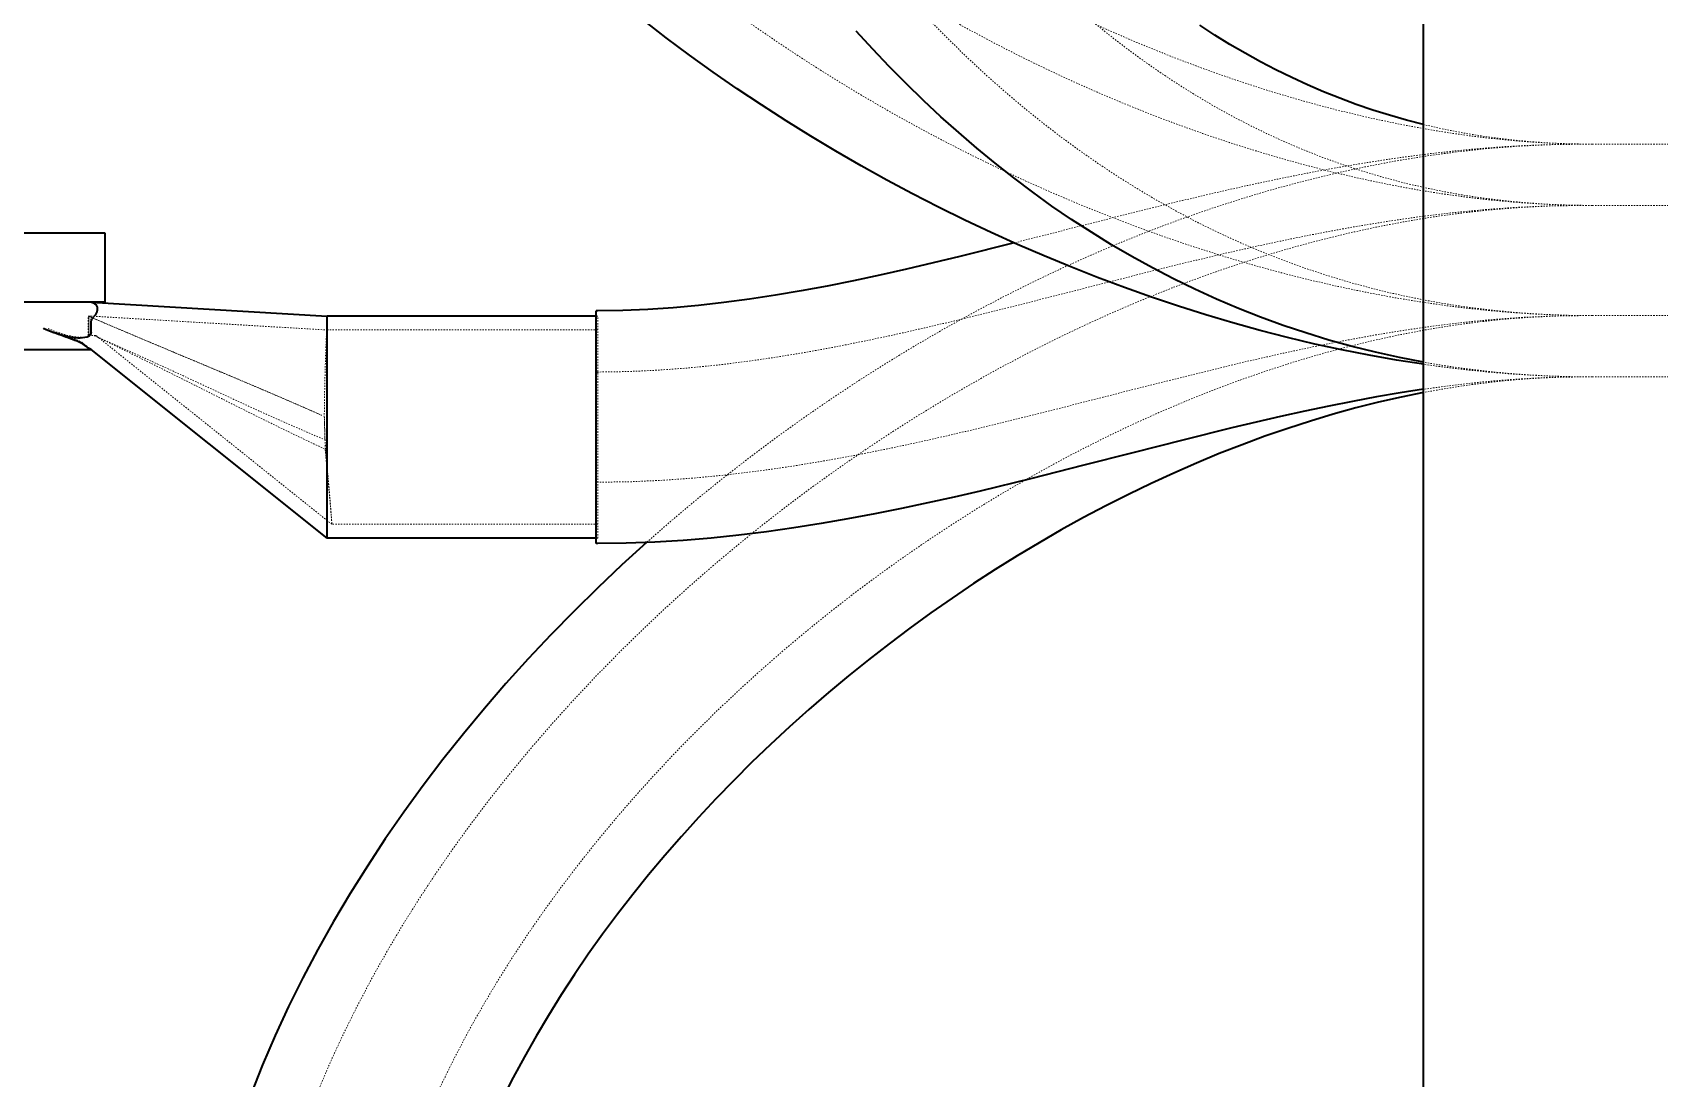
# Model space of a CAD drawing. Header units: millimetres. Extents: x -116965 to 323937, y 291661 to 566926.
# Drawn here: x -19679.5 to -19562.3, y 302549.9 to 302625.2 of the extents above; entities that cross this region are included whole.
import ezdxf

# ---------------------------------------------------------------- set-up
doc = ezdxf.new("R2010")
doc.units = ezdxf.units.MM
doc.linetypes.add('DASHED', pattern=[0.75, 0.5, -0.25])
doc.layers.add('Hidden Edges(Schneider)', color=7, linetype='DASHED', lineweight=18)
doc.layers.add('Visible Edges(Schneider)', color=7, linetype='Continuous', lineweight=35)

msp = doc.modelspace()

# ---------------------------------------------------------------- linework, layer by layer
at = {"layer": 'Hidden Edges(Schneider)', "ltscale": 0.00326}
for p, q in [((-19567.142362, 302617.197878), (-19567.955288, 302617.197878)), ((-19567.142362, 302612.784628), (-19567.955288, 302612.784628)), ((-19567.142362, 302604.847128), (-19567.955288, 302604.847128)), ((-19567.142362, 302600.433878), (-19567.955288, 302600.433878))]:
    msp.add_line(p, q, dxfattribs=at)
at = {"layer": 'Hidden Edges(Schneider)', "ltscale": 0.051567}
for p, q in [((-19554.642362, 302617.197878), (-19567.142362, 302617.197878)), ((-19554.642362, 302612.784628), (-19567.142362, 302612.784628)), ((-19554.642362, 302604.847128), (-19567.142362, 302604.847128)), ((-19554.642362, 302600.433878), (-19567.142362, 302600.433878))]:
    msp.add_line(p, q, dxfattribs=at)
at = {"layer": 'Hidden Edges(Schneider)', "ltscale": 0.05364}
msp.add_line((-19675.328147, 302604.815878), (-19675.50369, 302604.815878), dxfattribs=at)
at = {"layer": 'Hidden Edges(Schneider)', "ltscale": 4.97122e-05}
msp.add_line((-19675.47043, 302604.801534), (-19675.50369, 302604.815878), dxfattribs=at)
at = {"layer": 'Hidden Edges(Schneider)', "ltscale": 0.005687}
for p, q in [((-19675.503689, 302603.415878), (-19675.503689, 302604.815878)), ((-19675.328211, 302604.815878), (-19675.328211, 302603.415878))]:
    msp.add_line(p, q, dxfattribs=at)
at = {"layer": 'Hidden Edges(Schneider)'}
for p, q in [((-19675.470194, 302604.801433), (-19675.47043, 302604.801534)), ((-19678.698115, 302603.900227), (-19678.698344, 302603.900327))]:
    msp.add_line(p, q, dxfattribs=at)
at = {"layer": 'Hidden Edges(Schneider)', "ltscale": 0.070288}
msp.add_line((-19675.328211, 302604.815878), (-19658.328211, 302603.815878), dxfattribs=at)
at = {"layer": 'Hidden Edges(Schneider)', "ltscale": 0.000313334}
for p, q in [((-19638.798825, 302604.815878), (-19638.898825, 302604.815878)), ((-19638.798825, 302600.784628), (-19638.898825, 302600.784628)), ((-19638.798825, 302592.847128), (-19638.898825, 302592.847128)), ((-19638.798825, 302588.815878), (-19638.898825, 302588.815878))]:
    msp.add_line(p, q, dxfattribs=at)
at = {"layer": 'Hidden Edges(Schneider)', "ltscale": 0.13193}
msp.add_line((-19638.798825, 302588.815878), (-19638.798825, 302604.815878), dxfattribs=at)
at = {"layer": 'Hidden Edges(Schneider)', "ltscale": 3.78582e-05}
msp.add_line((-19675.470336, 302603.415878), (-19675.503689, 302603.415878), dxfattribs=at)
at = {"layer": 'Hidden Edges(Schneider)', "ltscale": 0.001576}
msp.add_line((-19675.470335, 302603.415878), (-19675.087885, 302603.415878), dxfattribs=at)
at = {"layer": 'Hidden Edges(Schneider)', "ltscale": 0.055147}
msp.add_line((-19674.947881, 302603.415878), (-19675.087885, 302603.415878), dxfattribs=at)
at = {"layer": 'Hidden Edges(Schneider)', "ltscale": 0.001349}
msp.add_line((-19674.948044, 302603.415878), (-19674.674352, 302603.196924), dxfattribs=at)
at = {"layer": 'Hidden Edges(Schneider)', "ltscale": 0.080622}
msp.add_line((-19638.798825, 302603.815878), (-19658.328211, 302603.815878), dxfattribs=at)
at = {"layer": 'Hidden Edges(Schneider)', "ltscale": 0.00021395}
msp.add_line((-19675.298825, 302602.415878), (-19675.363873, 302602.447539), dxfattribs=at)
at = {"layer": 'Hidden Edges(Schneider)', "ltscale": 0.11247}
msp.add_line((-19657.94805, 302589.815882), (-19674.674352, 302603.196924), dxfattribs=at)
at = {"layer": 'Hidden Edges(Schneider)', "ltscale": 0.07905}
msp.add_line((-19638.798825, 302589.815878), (-19657.948039, 302589.815878), dxfattribs=at)
at = {"layer": 'Hidden Edges(Schneider)', "ltscale": 0.144389, "flags": 128}
msp.add_lwpolyline([(-19567.142365, 302604.847135), (-19568.968098, 302604.871626), (-19570.775025, 302604.944792), (-19572.563012, 302605.066194), (-19574.331906, 302605.235338), (-19576.081612, 302605.451803), (-19577.81194, 302605.715094), (-19579.522775, 302606.024733), (-19581.213925, 302606.380148), (-19582.885239, 302606.780786), (-19584.536584, 302607.226019), (-19586.167825, 302607.715311), (-19587.778771, 302608.248053), (-19589.369328, 302608.823595), (-19590.9394, 302609.44129), (-19592.488911, 302610.10045), (-19594.017785, 302610.80039), (-19595.525964, 302611.540461), (-19597.01339, 302612.319956), (-19598.480046, 302613.138189), (-19599.925969, 302613.994436), (-19601.351235, 302614.888029), (-19602.755864, 302615.818262), (-19604.139893, 302616.784429), (-19605.5034, 302617.785864), (-19606.846478, 302618.82184), (-19608.169282, 302619.891729), (-19609.471944, 302620.994883), (-19610.754617, 302622.130651), (-19612.017415, 302623.298368), (-19613.260491, 302624.497404), (-19614.484017, 302625.72711), (-19615.688165, 302626.986875), (-19616.873124, 302628.27611), (-19618.039048, 302629.594259), (-19619.186166, 302630.940733), (-19620.314629, 302632.314958), (-19621.42463, 302633.716326), (-19622.516358, 302635.144281), (-19623.589995, 302636.598253), (-19624.645732, 302638.077726), (-19625.683739, 302639.582148), (-19626.7042, 302641.111021), (-19627.707293, 302642.663813), (-19628.693192, 302644.239988), (-19629.662068, 302645.839014), (-19630.614102, 302647.460413), (-19631.549466, 302649.103613), (-19632.468341, 302650.768099), (-19633.370879, 302652.453394), (-19634.257243, 302654.159002), (-19635.127585, 302655.884409), (-19635.982068, 302657.629118), (-19636.820834, 302659.392614), (-19637.644046, 302661.174421), (-19638.451855, 302662.974005), (-19639.244397, 302664.790907), (-19640.021832, 302666.624632), (-19640.784276, 302668.474646), (-19641.53189, 302670.34049), (-19642.264798, 302672.221651), (-19642.983163, 302674.117632), (-19643.687108, 302676.027956), (-19645.052245, 302679.889631), (-19646.36122, 302683.80269), (-19647.615035, 302687.763204), (-19648.814681, 302691.767187), (-19649.961179, 302695.810709), (-19651.055501, 302699.889784), (-19652.098582, 302704.000444), (-19653.091319, 302708.138723), (-19654.034627, 302712.300634), (-19654.929402, 302716.482153), (-19655.776551, 302720.67935), (-19656.57697, 302724.88822), (-19657.331555, 302729.104757), (-19658.041156, 302733.324957), (-19658.70662, 302737.544813), (-19659.328807, 302741.760359), (-19659.908583, 302745.967512), (-19660.446799, 302750.162268), (-19660.944302, 302754.340696), (-19661.401933, 302758.498716), (-19661.820529, 302762.632284), (-19662.200902, 302766.737432), (-19662.5439, 302770.810156), (-19662.850344, 302774.846411), (-19663.121074, 302778.842153), (-19663.356917, 302782.793379), (-19663.558677, 302786.696081), (-19663.727172, 302790.546293), (-19663.863213, 302794.339971), (-19663.967612, 302798.073149), (-19664.041179, 302801.741857), (-19664.066661, 302803.550749), (-19664.084723, 302805.342054), (-19664.09549, 302807.11524), (-19664.099057, 302808.869772)], dxfattribs=at)
at = {"layer": 'Hidden Edges(Schneider)', "ltscale": 0.145204, "flags": 128}
msp.add_lwpolyline([(-19567.142365, 302612.784624), (-19568.754533, 302612.806215), (-19570.345757, 302612.870588), (-19571.916383, 302612.97719), (-19573.466733, 302613.125467), (-19574.997151, 302613.314829), (-19576.508, 302613.544741), (-19577.999604, 302613.814669), (-19579.472363, 302614.124136), (-19580.926602, 302614.472723), (-19582.362702, 302614.859953), (-19583.780988, 302615.285425), (-19585.181802, 302615.748682), (-19586.565507, 302616.249342), (-19587.93237, 302616.787062), (-19589.282677, 302617.361479), (-19590.616677, 302617.972269), (-19591.934674, 302618.619051), (-19593.236897, 302619.3015), (-19594.523595, 302620.019312), (-19595.7949, 302620.772142), (-19597.050965, 302621.559668), (-19598.291962, 302622.381582), (-19599.518044, 302623.237524), (-19600.729344, 302624.127169), (-19601.925977, 302625.050211), (-19603.107999, 302626.00625), (-19604.275449, 302626.994924), (-19605.428422, 302628.015852), (-19606.566956, 302629.06867), (-19607.691109, 302630.153017), (-19608.800958, 302631.268492), (-19609.896481, 302632.414675), (-19610.977719, 302633.591127), (-19612.04469, 302634.797411), (-19613.097413, 302636.033087), (-19614.135907, 302637.297697), (-19615.160172, 302638.590822), (-19616.170266, 302639.911985), (-19617.166169, 302641.260767), (-19618.1479, 302642.636633), (-19619.115498, 302644.039125), (-19620.068982, 302645.467691), (-19621.00837, 302646.921892), (-19621.933701, 302648.401194), (-19622.844994, 302649.9051), (-19623.742268, 302651.433134), (-19624.625562, 302652.984781), (-19625.494893, 302654.559526), (-19626.35031, 302656.156855), (-19627.191851, 302657.776251), (-19628.019584, 302659.417181), (-19628.833525, 302661.07913), (-19629.633744, 302662.761564), (-19630.420277, 302664.463968), (-19631.193183, 302666.185827), (-19631.952508, 302667.926607), (-19632.698329, 302669.685774), (-19633.430693, 302671.462793), (-19634.149678, 302673.25717), (-19634.85533, 302675.068331), (-19635.547707, 302676.89578), (-19636.226876, 302678.738985), (-19637.545922, 302682.470541), (-19638.813079, 302686.258745), (-19640.028956, 302690.099382), (-19641.194175, 302693.988218), (-19642.309344, 302697.921038), (-19643.375085, 302701.893606), (-19644.392102, 302705.901728), (-19645.361102, 302709.941187), (-19646.2828, 302714.007788), (-19647.15791, 302718.097296), (-19647.98714, 302722.205572), (-19648.771212, 302726.328382), (-19649.510854, 302730.461531), (-19650.206826, 302734.60082), (-19650.859902, 302738.742132), (-19651.470826, 302742.881269), (-19652.04037, 302747.014036), (-19652.569287, 302751.136274), (-19653.058341, 302755.243788), (-19653.508332, 302759.332457), (-19653.920024, 302763.398046), (-19654.294217, 302767.436476), (-19654.631694, 302771.443472), (-19654.933226, 302775.414953), (-19655.199626, 302779.346723), (-19655.431664, 302783.234625), (-19655.630143, 302787.074461), (-19655.795882, 302790.862074), (-19655.929673, 302794.593267), (-19656.032336, 302798.263807), (-19656.104663, 302801.869535), (-19656.129706, 302803.646803), (-19656.147473, 302805.406256), (-19656.158059, 302807.147436), (-19656.161559, 302808.869772)], dxfattribs=at)
at = {"layer": 'Hidden Edges(Schneider)', "ltscale": 0.143134, "flags": 128}
msp.add_lwpolyline([(-19567.142365, 302604.847135), (-19569.128812, 302604.874201), (-19571.129525, 302604.954805), (-19573.143113, 302605.088034), (-19575.16824, 302605.272932), (-19577.203534, 302605.508604), (-19579.247659, 302605.794134), (-19581.299241, 302606.128626), (-19583.356965, 302606.511278), (-19585.419438, 302606.941328), (-19587.485326, 302607.417974), (-19589.553254, 302607.940397), (-19591.62185, 302608.507833), (-19593.689778, 302609.119501), (-19595.755627, 302609.774675), (-19597.818024, 302610.47265), (-19599.875558, 302611.212702), (-19601.926835, 302611.994123), (-19603.970483, 302612.816191), (-19606.005071, 302613.678217), (-19608.029206, 302614.579477), (-19610.041478, 302615.519361), (-19612.040437, 302616.497164), (-19614.02467, 302617.512236), (-19615.99273, 302618.563929), (-19617.943223, 302619.651575), (-19619.874699, 302620.774507), (-19621.78571, 302621.932096), (-19623.674786, 302623.123751), (-19625.540488, 302624.348841), (-19627.381366, 302625.606756), (-19629.195941, 302626.896868), (-19630.982783, 302628.218546), (-19632.740395, 302629.571237), (-19634.467309, 302630.954351), (-19636.162007, 302632.367315), (-19637.823003, 302633.809576), (-19639.448808, 302635.280561), (-19641.037915, 302636.77968), (-19642.588837, 302638.306417), (-19644.100001, 302639.860239), (-19645.569852, 302641.440611), (-19646.996816, 302643.047037), (-19648.379319, 302644.679003), (-19649.715808, 302646.335974), (-19651.004699, 302648.017435), (-19652.244342, 302649.722929), (-19653.43303, 302651.45194), (-19654.569037, 302653.203936), (-19655.650676, 302654.978418), (-19656.676209, 302656.774893), (-19657.64395, 302658.592825), (-19658.552049, 302660.4317), (-19659.398635, 302662.290888), (-19660.181802, 302664.169741), (-19660.899651, 302666.06761), (-19661.550305, 302667.983885), (-19662.131789, 302669.917803), (-19662.64211, 302671.868505), (-19663.079293, 302673.835058), (-19663.441336, 302675.816545), (-19663.726256, 302677.811975), (-19663.839181, 302678.814554), (-19663.932107, 302679.820166), (-19664.004796, 302680.828638), (-19664.05701, 302681.839857), (-19664.088509, 302682.853613), (-19664.099057, 302683.869791)], dxfattribs=at)
at = {"layer": 'Hidden Edges(Schneider)', "ltscale": 0.144509, "flags": 128}
msp.add_lwpolyline([(-19567.142365, 302612.784624), (-19568.913796, 302612.808847), (-19570.706685, 302612.881174), (-19572.519334, 302613.001127), (-19574.350102, 302613.168268), (-19576.197274, 302613.382101), (-19578.05919, 302613.642149), (-19579.934132, 302613.947916), (-19581.820443, 302614.298773), (-19583.716443, 302614.694128), (-19585.620454, 302615.133409), (-19587.530797, 302615.615969), (-19589.445775, 302616.141233), (-19591.363766, 302616.708574), (-19593.283074, 302617.317324), (-19595.202096, 302617.966795), (-19597.119153, 302618.65632), (-19599.032605, 302619.385195), (-19600.94085, 302620.152769), (-19602.842191, 302620.958338), (-19604.735062, 302621.801195), (-19606.617806, 302622.680597), (-19608.488839, 302623.595838), (-19610.346539, 302624.546156), (-19612.189305, 302625.530863), (-19614.015515, 302626.549177), (-19615.823567, 302627.600374), (-19617.611897, 302628.68371), (-19619.378903, 302629.798365), (-19621.123002, 302630.943594), (-19622.84262, 302632.118616), (-19624.536183, 302633.32263), (-19626.202109, 302634.554892), (-19627.838824, 302635.814581), (-19629.444793, 302637.100878), (-19631.018479, 302638.412943), (-19632.558339, 302639.749956), (-19634.062817, 302641.111116), (-19635.530389, 302642.495546), (-19636.959508, 302643.902445), (-19638.348706, 302645.330915), (-19639.696515, 302646.7801), (-19641.001456, 302648.249102), (-19642.26207, 302649.737062), (-19643.476889, 302651.243086), (-19644.644435, 302652.766294), (-19645.763352, 302654.305773), (-19646.832288, 302655.860662), (-19647.849934, 302657.430048), (-19648.814948, 302659.013071), (-19649.726031, 302660.608835), (-19650.581839, 302662.216444), (-19651.381162, 302663.835039), (-19652.122863, 302665.463877), (-19652.805808, 302667.102194), (-19653.428834, 302668.749208), (-19653.990815, 302670.404215), (-19654.490664, 302672.066507), (-19654.927352, 302673.73559), (-19655.299819, 302675.411005), (-19655.607026, 302677.092237), (-19655.847915, 302678.778906), (-19656.021397, 302680.470838), (-19656.12633, 302682.167845), (-19656.161559, 302683.869791)], dxfattribs=at)
at = {"layer": 'Hidden Edges(Schneider)', "ltscale": 0.140872, "flags": 128}
msp.add_lwpolyline([(-19567.142365, 302617.197885), (-19568.223336, 302617.207708), (-19569.315541, 302617.237101), (-19570.418485, 302617.285986), (-19571.531594, 302617.354231), (-19572.654374, 302617.441759), (-19573.78629, 302617.548456), (-19574.926808, 302617.674227), (-19576.075414, 302617.818975), (-19577.231572, 302617.982588), (-19578.394769, 302618.164987), (-19580.740159, 302618.585653), (-19583.10735, 302619.080191), (-19585.492146, 302619.647779), (-19587.890313, 302620.287599), (-19590.297635, 302620.998316), (-19592.710049, 302621.778288), (-19595.123627, 302622.625914), (-19597.534402, 302623.53961), (-19599.938405, 302624.517775), (-19602.33167, 302625.558805), (-19604.710229, 302626.661119), (-19607.070153, 302627.823114), (-19609.407437, 302629.043188), (-19611.718171, 302630.319757), (-19613.998502, 302631.650915), (-19616.244767, 302633.034658), (-19618.453324, 302634.468927), (-19620.620492, 302635.9517), (-19622.742608, 302637.480917), (-19624.81601, 302639.054518), (-19626.837046, 302640.670481), (-19628.802054, 302642.326746), (-19630.707352, 302644.021292), (-19632.549374, 302645.751944), (-19634.324849, 302647.516165), (-19636.030543, 302649.31159), (-19637.663205, 302651.135797)], dxfattribs=at)
at = {"layer": 'Hidden Edges(Schneider)', "ltscale": 0.050617, "flags": 128}
msp.add_lwpolyline([(-19567.142365, 302617.197885), (-19568.745854, 302617.220716), (-19570.323804, 302617.288828), (-19571.877015, 302617.401609), (-19573.406232, 302617.558432), (-19574.912236, 302617.758722), (-19576.395829, 302618.001852), (-19577.857774, 302618.28721), (-19579.298833, 302618.614206)], dxfattribs=at)
at = {"layer": 'Hidden Edges(Schneider)', "ltscale": 0.13098, "flags": 128}
msp.add_lwpolyline([(-19567.955296, 302617.197885), (-19570.182317, 302617.162771), (-19572.412713, 302617.058477), (-19574.645303, 302616.88653), (-19576.878903, 302616.648436), (-19579.112351, 302616.345701), (-19581.344426, 302615.979872), (-19583.574002, 302615.552473), (-19585.79984, 302615.064993), (-19588.020814, 302614.518995), (-19590.235741, 302613.915968), (-19592.443593, 302613.257227), (-19594.643395, 302612.54384), (-19596.834119, 302611.777048), (-19599.014657, 302610.958013), (-19601.18398, 302610.087919), (-19603.341, 302609.167948), (-19605.48467, 302608.199263), (-19607.6139, 302607.182932), (-19609.727567, 302606.119986), (-19611.824582, 302605.011434), (-19613.903802, 302603.858309), (-19615.964139, 302602.661619), (-19618.004468, 302601.422396), (-19620.023644, 302600.141611), (-19622.020505, 302598.8202), (-19623.993876, 302597.459078), (-19625.942557, 302596.059141), (-19627.865384, 302594.621305), (-19629.761164, 302593.146524), (-19631.628726, 302591.635675), (-19633.466819, 302590.089617), (-19635.274194, 302588.509169)], dxfattribs=at)
at = {"layer": 'Hidden Edges(Schneider)', "ltscale": 0.145987, "flags": 128}
msp.add_lwpolyline([(-19567.955296, 302617.197885), (-19569.328778, 302617.186289), (-19570.695508, 302617.152147), (-19572.055524, 302617.096357), (-19573.408826, 302617.019873), (-19574.755433, 302616.923609), (-19576.095345, 302616.8085), (-19578.7552, 302616.525469), (-19581.388524, 302616.178179), (-19583.995431, 302615.774069), (-19586.576608, 302615.320387), (-19589.133065, 302614.823828), (-19591.665623, 302614.290953), (-19594.175141, 302613.728304), (-19596.662438, 302613.142443), (-19599.128411, 302612.53993), (-19601.573918, 302611.926985), (-19603.99957, 302611.309404), (-19608.793786, 302610.083456)], dxfattribs=at)
at = {"layer": 'Hidden Edges(Schneider)', "ltscale": 0.135934, "flags": 128}
msp.add_lwpolyline([(-19567.955296, 302612.784624), (-19570.04371, 302612.75157), (-19572.139771, 302612.653246), (-19574.242146, 302612.490988), (-19576.3495, 302612.266073), (-19578.460534, 302611.979818), (-19580.573952, 302611.633501), (-19582.688535, 302611.228323), (-19584.80304, 302610.765486), (-19586.916249, 302610.246153), (-19589.02694, 302609.671507), (-19591.133874, 302609.042749), (-19593.235848, 302608.360987), (-19595.331643, 302607.627344), (-19597.420056, 302606.842852), (-19599.499848, 302606.008615), (-19601.569836, 302605.125704), (-19603.628762, 302604.195204), (-19605.675443, 302603.218145), (-19607.708619, 302602.195558), (-19609.727052, 302601.128435), (-19611.72952, 302600.017805), (-19613.714745, 302598.864641), (-19615.681508, 302597.669973), (-19617.628568, 302596.434774), (-19619.554665, 302595.160036), (-19621.458504, 302593.846712), (-19623.338826, 302592.495756), (-19625.194362, 302591.108141), (-19627.023824, 302589.684782), (-19628.825934, 302588.226671), (-19630.599425, 302586.734724), (-19632.34298, 302585.209894), (-19634.055302, 302583.653059), (-19635.735057, 302582.065172), (-19637.380956, 302580.447111), (-19638.991683, 302578.79981), (-19640.565923, 302577.124185), (-19642.10234, 302575.421095), (-19643.59958, 302573.691454), (-19645.056269, 302571.936121), (-19646.471064, 302570.155954), (-19647.842591, 302568.35185), (-19649.169505, 302566.524687), (-19650.450414, 302564.675283), (-19651.683886, 302562.804537), (-19652.868474, 302560.913267), (-19654.002745, 302559.002314), (-19655.085252, 302557.072554), (-19656.114543, 302555.124807), (-19657.089169, 302553.159933), (-19658.007586, 302551.17876), (-19658.868211, 302549.182196), (-19659.669488, 302547.171097), (-19660.409816, 302545.14637), (-19661.08764, 302543.108883), (-19661.701358, 302541.059523), (-19662.249272, 302538.999281), (-19662.729686, 302536.929178), (-19663.14091, 302534.850244), (-19663.481248, 302532.7635), (-19663.748954, 302530.670042), (-19663.942311, 302528.571129), (-19664.059584, 302526.468019), (-19664.099057, 302524.361963)], dxfattribs=at)
at = {"layer": 'Hidden Edges(Schneider)', "ltscale": 0.151819, "flags": 128}
for points in [[(-19567.955296, 302612.784624), (-19570.323994, 302612.748423), (-19572.678559, 302612.643099), (-19575.019257, 302612.473688), (-19577.346356, 302612.24513), (-19579.660142, 302611.962442), (-19581.9609, 302611.630621), (-19584.248975, 302611.254625), (-19586.524937, 302610.8393), (-19588.789361, 302610.389337), (-19591.042798, 302609.909391), (-19593.285764, 302609.404173), (-19595.518811, 302608.878317), (-19599.957345, 302607.783346), (-19604.362443, 302606.660547), (-19608.737767, 302605.545072), (-19613.086808, 302604.472055), (-19615.25245, 302603.962278), (-19617.412656, 302603.475809), (-19619.567731, 302603.016767), (-19621.718076, 302602.589312), (-19623.864024, 302602.197504), (-19626.005919, 302601.845465), (-19628.144038, 302601.537161), (-19630.278952, 302601.276388), (-19632.411282, 302601.066942), (-19634.541629, 302600.912638), (-19636.670602, 302600.81727), (-19638.798821, 302600.784635)], [(-19567.955296, 302604.847135), (-19570.083516, 302604.814501), (-19572.212479, 302604.719114), (-19574.342835, 302604.56481), (-19576.475156, 302604.355383), (-19578.61007, 302604.094591), (-19580.748189, 302603.786287), (-19582.890084, 302603.434267), (-19585.036023, 302603.042459), (-19587.186368, 302602.614984), (-19589.341462, 302602.155943), (-19591.501649, 302601.669493), (-19593.66731, 302601.159697), (-19598.016351, 302600.086679), (-19602.391656, 302598.971205), (-19606.796773, 302597.848406), (-19611.235307, 302596.753435), (-19613.468354, 302596.227598), (-19615.71132, 302595.722361), (-19617.964738, 302595.242414), (-19620.22918, 302594.792452), (-19622.505143, 302594.377127), (-19624.793208, 302594.001131), (-19627.093976, 302593.66931), (-19629.407761, 302593.386621), (-19631.73486, 302593.158083), (-19634.075549, 302592.988653), (-19636.430114, 302592.883348), (-19638.798821, 302592.847128)]]:
    msp.add_lwpolyline(points, dxfattribs=at)
at = {"layer": 'Hidden Edges(Schneider)', "ltscale": 0.005953, "flags": 128}
msp.add_lwpolyline([(-19675.089261, 302604.781199), (-19675.050699, 302604.825849), (-19675.015714, 302604.872164), (-19674.984249, 302604.919878), (-19674.956259, 302604.968727), (-19674.931695, 302605.018446), (-19674.910604, 302605.068498), (-19674.893033, 302605.118347), (-19674.878904, 302605.167742), (-19674.868151, 302605.216434), (-19674.860701, 302605.264174), (-19674.85649, 302605.310667), (-19674.855491, 302605.355528), (-19674.857685, 302605.398612), (-19674.863052, 302605.439793), (-19674.871573, 302605.478949), (-19674.883229, 302605.515955), (-19674.897992, 302605.550655), (-19674.915838, 302605.582914), (-19674.936778, 302605.612727), (-19674.960822, 302605.6401), (-19674.987904, 302605.664974), (-19675.017943, 302605.687353), (-19675.050947, 302605.707351), (-19675.086922, 302605.725082)], dxfattribs=at)
at = {"layer": 'Hidden Edges(Schneider)', "ltscale": 0.005627, "flags": 128}
for points in [[(-19675.471467, 302603.415878), (-19675.471334, 302603.473155), (-19675.471205, 302603.530486), (-19675.471086, 302603.58787), (-19675.470971, 302603.64531), (-19675.470864, 302603.702804), (-19675.470766, 302603.760356), (-19675.470673, 302603.817966), (-19675.470588, 302603.875634), (-19675.470509, 302603.933362), (-19675.470437, 302603.991149), (-19675.470373, 302604.048999), (-19675.470316, 302604.106911), (-19675.470266, 302604.164886), (-19675.470223, 302604.222925), (-19675.470187, 302604.281029), (-19675.470158, 302604.339124), (-19675.470137, 302604.397148), (-19675.470125, 302604.455103), (-19675.470118, 302604.51299), (-19675.47012, 302604.570809), (-19675.470127, 302604.628561), (-19675.470142, 302604.686249), (-19675.470166, 302604.743873), (-19675.470194, 302604.801433)], [(-19675.47043, 302604.801534), (-19675.470385, 302604.743773), (-19675.470342, 302604.685981), (-19675.470304, 302604.628158), (-19675.470268, 302604.570303), (-19675.470237, 302604.512416), (-19675.470208, 302604.454497), (-19675.470185, 302604.396557), (-19675.470166, 302604.338643), (-19675.470149, 302604.280759), (-19675.470135, 302604.222906), (-19675.470125, 302604.165082), (-19675.47012, 302604.107288), (-19675.470118, 302604.049522), (-19675.47012, 302603.991785), (-19675.470125, 302603.934075), (-19675.470135, 302603.876393), (-19675.470146, 302603.818739), (-19675.470163, 302603.761111), (-19675.470182, 302603.703509), (-19675.470206, 302603.645932), (-19675.470232, 302603.588382), (-19675.470263, 302603.530856), (-19675.470299, 302603.473355), (-19675.470335, 302603.415878)]]:
    msp.add_lwpolyline(points, dxfattribs=at)
at = {"layer": 'Hidden Edges(Schneider)', "ltscale": 0.079252, "flags": 128}
msp.add_lwpolyline([(-19675.47043, 302604.801534), (-19674.570534, 302604.417152), (-19673.662316, 302604.030763), (-19672.75511, 302603.646302), (-19671.858286, 302603.267612), (-19670.981242, 302602.898458), (-19670.133399, 302602.542535), (-19669.32419, 302602.2035), (-19668.563048, 302601.884997), (-19667.859392, 302601.590697), (-19667.221588, 302601.323896), (-19666.608865, 302601.067396), (-19665.995869, 302600.810448), (-19665.382358, 302600.552796), (-19664.768087, 302600.294183), (-19664.152815, 302600.034353), (-19663.536293, 302599.773051), (-19662.918376, 302599.510074), (-19662.304448, 302599.2476), (-19661.696352, 302598.986343), (-19661.092243, 302598.725456), (-19660.490274, 302598.464097), (-19659.888601, 302598.20142), (-19659.285378, 302597.936578), (-19658.678774, 302597.66872)], dxfattribs=at)
at = {"layer": 'Hidden Edges(Schneider)', "ltscale": 0.079251, "flags": 128}
msp.add_lwpolyline([(-19658.678774, 302597.66872), (-19659.311292, 302597.946901), (-19659.928166, 302598.21684), (-19660.532374, 302598.479928), (-19661.126909, 302598.737552), (-19661.714768, 302598.99109), (-19662.298953, 302599.241908), (-19662.88247, 302599.491368), (-19663.468329, 302599.740823), (-19664.059538, 302599.991625), (-19664.659111, 302600.245124), (-19665.270056, 302600.502674), (-19665.895385, 302600.765634), (-19666.538104, 302601.035375), (-19667.201213, 302601.313281), (-19667.895393, 302601.603969), (-19668.633665, 302601.913067), (-19669.41086, 302602.238625), (-19670.221369, 302602.578554), (-19671.059577, 302602.93077), (-19671.919874, 302603.293179), (-19672.796661, 302603.663652), (-19673.684351, 302604.040015), (-19674.577376, 302604.420038), (-19675.470194, 302604.801433)], dxfattribs=at)
at = {"layer": 'Hidden Edges(Schneider)', "ltscale": 0.002087, "flags": 128}
msp.add_lwpolyline([(-19675.089261, 302604.781199), (-19675.103897, 302604.765035), (-19675.118212, 302604.748585), (-19675.132181, 302604.731851), (-19675.145776, 302604.714835), (-19675.158974, 302604.697538), (-19675.171747, 302604.679961), (-19675.18407, 302604.662106), (-19675.195922, 302604.643965), (-19675.2073, 302604.625503), (-19675.218171, 302604.606717), (-19675.228507, 302604.587612), (-19675.238268, 302604.568191), (-19675.247428, 302604.548458), (-19675.255949, 302604.528415), (-19675.263798, 302604.508066), (-19675.270945, 302604.487414), (-19675.277356, 302604.466463), (-19675.282986, 302604.445272), (-19675.28778, 302604.423966), (-19675.291726, 302604.402551), (-19675.294816, 302604.381032), (-19675.297036, 302604.359411), (-19675.298375, 302604.337692), (-19675.298826, 302604.315878)], dxfattribs=at)
at = {"layer": 'Hidden Edges(Schneider)', "ltscale": 0.136461, "flags": 128}
msp.add_lwpolyline([(-19567.955296, 302604.847135), (-19569.793809, 302604.817972), (-19571.647351, 302604.730978), (-19573.514569, 302604.586859), (-19575.394032, 302604.386282), (-19577.284406, 302604.129934), (-19579.184239, 302603.81856), (-19581.092046, 302603.45294), (-19583.006375, 302603.033876), (-19584.925759, 302602.562208), (-19586.848691, 302602.038717), (-19588.773701, 302601.464243), (-19590.699303, 302600.839643), (-19592.62399, 302600.165815), (-19594.546292, 302599.443712), (-19596.464722, 302598.67423), (-19598.377774, 302597.858305), (-19600.283978, 302596.996851), (-19602.181828, 302596.090803), (-19604.069894, 302595.141153), (-19605.946667, 302594.148912), (-19607.810719, 302593.115034), (-19609.660561, 302592.040548), (-19611.494763, 302590.926447), (-19613.311856, 302589.773703), (-19615.110371, 302588.583345), (-19616.888898, 302587.356443), (-19618.646004, 302586.094007), (-19620.380261, 302584.797106), (-19622.090237, 302583.466749), (-19623.774503, 302582.104006), (-19625.431636, 302580.709925), (-19627.060244, 302579.285574), (-19628.658917, 302577.83206), (-19630.226281, 302576.350431), (-19631.760924, 302574.841795), (-19633.261464, 302573.307218), (-19634.726508, 302571.747808), (-19636.154683, 302570.164652), (-19637.544644, 302568.558893), (-19638.895047, 302566.931658), (-19640.204556, 302565.284033), (-19641.471808, 302563.617163), (-19642.695477, 302561.932192), (-19643.874228, 302560.230226), (-19645.006802, 302558.51243), (-19646.091922, 302556.779947), (-19647.128337, 302555.033941), (-19648.114789, 302553.275556), (-19649.05001, 302551.505937), (-19649.93275, 302549.726248), (-19650.761864, 302547.937641), (-19651.5362, 302546.141214), (-19652.254651, 302544.338093), (-19652.916072, 302542.529402), (-19653.519337, 302540.716238), (-19654.063342, 302538.899717), (-19654.547074, 302537.08086), (-19654.969523, 302535.260639), (-19655.329688, 302533.440018), (-19655.626548, 302531.619978), (-19655.859149, 302529.801407), (-19656.0265, 302527.985058), (-19656.127637, 302526.171665), (-19656.161559, 302524.361963)], dxfattribs=at)
at = {"layer": 'Hidden Edges(Schneider)', "ltscale": 0.01389, "flags": 128}
msp.add_lwpolyline([(-19678.38673, 302603.915878), (-19678.250276, 302603.857196), (-19678.114113, 302603.800888), (-19677.978465, 302603.747036), (-19677.843544, 302603.69572), (-19677.709567, 302603.647019), (-19677.576756, 302603.601014), (-19677.445325, 302603.557786), (-19677.315492, 302603.517414), (-19677.187473, 302603.479978), (-19677.061486, 302603.445559), (-19676.937749, 302603.414238), (-19676.81648, 302603.386094), (-19676.697892, 302603.361207), (-19676.582207, 302603.339658), (-19676.466626, 302603.321084), (-19676.332251, 302603.303666), (-19676.181773, 302603.290299), (-19676.022488, 302603.284686), (-19675.861704, 302603.290529), (-19675.70672, 302603.311529), (-19675.558371, 302603.35395), (-19675.425352, 302603.428264), (-19675.33066, 302603.543927), (-19675.298826, 302603.690244)], dxfattribs=at)
at = {"layer": 'Hidden Edges(Schneider)', "ltscale": 0.015662, "flags": 128}
msp.add_lwpolyline([(-19678.38673, 302603.915878), (-19678.210248, 302603.840064), (-19678.036553, 302603.768099), (-19677.86292, 302603.69837), (-19677.689611, 302603.630538), (-19677.517795, 302603.564625), (-19677.348642, 302603.500652), (-19677.183322, 302603.438644), (-19677.023007, 302603.378623), (-19676.868867, 302603.320611), (-19676.722073, 302603.264632), (-19676.583795, 302603.210707), (-19676.454062, 302603.158392), (-19676.326668, 302603.1045), (-19676.202411, 302603.048353), (-19676.081936, 302602.988915), (-19675.967066, 302602.925494), (-19675.860488, 302602.85816), (-19675.764844, 302602.788137), (-19675.681693, 302602.718404), (-19675.608291, 302602.650244), (-19675.54279, 302602.586852), (-19675.482148, 302602.530482), (-19675.423118, 302602.483146), (-19675.36246, 302602.446856)], dxfattribs=at)
at = {"layer": 'Hidden Edges(Schneider)', "ltscale": 0.078553, "flags": 128}
msp.add_lwpolyline([(-19675.087885, 302603.415878), (-19674.138564, 302602.995568), (-19673.239412, 302602.594724), (-19672.386679, 302602.212042), (-19671.576611, 302601.846204), (-19670.805468, 302601.495877), (-19670.06951, 302601.159712), (-19669.36501, 302600.836343), (-19668.688247, 302600.524389), (-19668.035502, 302600.222453), (-19667.403068, 302599.929134), (-19666.78723, 302599.643023), (-19666.184279, 302599.36272), (-19665.590503, 302599.086831), (-19665.002171, 302598.813985), (-19664.415552, 302598.542835), (-19663.826896, 302598.272063), (-19663.23244, 302598.00038), (-19662.628416, 302597.726521), (-19662.011051, 302597.449228), (-19661.376573, 302597.167246), (-19660.721225, 302596.879302), (-19660.041253, 302596.584109), (-19659.332918, 302596.280362), (-19658.592505, 302595.966761)], dxfattribs=at)
at = {"layer": 'Hidden Edges(Schneider)', "ltscale": 0.079925, "flags": 128}
msp.add_lwpolyline([(-19675.068447, 302603.415878), (-19674.109916, 302602.948662), (-19673.196911, 302602.501688), (-19672.326421, 302602.073741), (-19671.495437, 302601.663596), (-19670.700957, 302601.270022), (-19669.939977, 302600.891781), (-19669.209499, 302600.527625), (-19668.506529, 302600.176301), (-19667.82807, 302599.836551), (-19667.171132, 302599.507113), (-19666.532723, 302599.186727), (-19665.909852, 302598.874135), (-19665.299517, 302598.568088), (-19664.698722, 302598.267348), (-19664.104451, 302597.970689), (-19663.513696, 302597.6769), (-19662.923431, 302597.384779), (-19662.330636, 302597.093135), (-19661.732287, 302596.800775), (-19661.125364, 302596.506498), (-19660.506853, 302596.209092), (-19659.873759, 302595.907327), (-19659.223081, 302595.599957), (-19658.551852, 302595.28573)], dxfattribs=at)
at = {"layer": 'Hidden Edges(Schneider)', "ltscale": 0.054839, "flags": 128}
msp.add_lwpolyline([(-19674.674353, 302603.196924), (-19674.751372, 302603.258038), (-19674.80426, 302603.2883), (-19674.894683, 302603.330574)], dxfattribs=at)
at = {"layer": 'Hidden Edges(Schneider)', "ltscale": 0.050713, "flags": 128}
msp.add_lwpolyline([(-19674.674353, 302603.196924), (-19674.739644, 302603.248998), (-19674.784259, 302603.275854), (-19674.861121, 302603.314997)], dxfattribs=at)
at = {"layer": 'Hidden Edges(Schneider)', "ltscale": 0.042153, "flags": 128}
msp.add_lwpolyline([(-19658.328219, 302603.815878), (-19658.328773, 302603.802868), (-19658.330466, 302603.763921), (-19658.333253, 302603.69933), (-19658.337089, 302603.609384), (-19658.341926, 302603.494375), (-19658.347716, 302603.354594), (-19658.354412, 302603.190331), (-19658.361946, 302603.002215), (-19658.370189, 302602.79157), (-19658.379025, 302602.559132), (-19658.388342, 302602.305608), (-19658.398026, 302602.031701), (-19658.407962, 302601.738117), (-19658.418032, 302601.425673), (-19658.428058, 302601.096554), (-19658.437898, 302600.752166), (-19658.447431, 302600.39352), (-19658.456536, 302600.02163), (-19658.46509, 302599.637508), (-19658.472974, 302599.242168), (-19658.480053, 302598.837547), (-19658.486205, 302598.426097), (-19658.491329, 302598.008995), (-19658.495329, 302597.58741)], dxfattribs=at)
at = {"layer": 'Hidden Edges(Schneider)', "ltscale": 0.001288, "flags": 128}
msp.add_lwpolyline([(-19675.377447, 302602.450612), (-19675.371208, 302602.447891), (-19675.365202, 302602.445268), (-19675.359434, 302602.442745), (-19675.353908, 302602.440322), (-19675.348625, 302602.438003), (-19675.343587, 302602.435789), (-19675.338802, 302602.433682), (-19675.334269, 302602.431683), (-19675.329995, 302602.429794), (-19675.32598, 302602.428017), (-19675.322229, 302602.426354), (-19675.318746, 302602.424806), (-19675.315534, 302602.423376), (-19675.312604, 302602.422069), (-19675.309963, 302602.420889), (-19675.307605, 302602.419834), (-19675.305533, 302602.418904), (-19675.303742, 302602.418099), (-19675.302231, 302602.417418), (-19675.301, 302602.416863), (-19675.300044, 302602.416431), (-19675.299365, 302602.416123), (-19675.29896, 302602.415938), (-19675.298824, 302602.415877)], dxfattribs=at)
at = {"layer": 'Hidden Edges(Schneider)', "ltscale": 0.001198, "flags": 128}
msp.add_lwpolyline([(-19675.298826, 302602.415878), (-19675.298943, 302602.415936), (-19675.299293, 302602.416111), (-19675.29988, 302602.416401), (-19675.300695, 302602.416806), (-19675.301742, 302602.417325), (-19675.303017, 302602.417955), (-19675.304522, 302602.418698), (-19675.30625, 302602.419551), (-19675.308205, 302602.420513), (-19675.310385, 302602.421584), (-19675.312783, 302602.422762), (-19675.315406, 302602.424046), (-19675.318245, 302602.425435), (-19675.321302, 302602.426928), (-19675.324566, 302602.42852), (-19675.32803, 302602.430206), (-19675.33169, 302602.431985), (-19675.33554, 302602.433854), (-19675.339579, 302602.435811), (-19675.343801, 302602.437856), (-19675.348205, 302602.439984), (-19675.352785, 302602.442195), (-19675.357539, 302602.444486), (-19675.36246, 302602.446856)], dxfattribs=at)
at = {"layer": 'Hidden Edges(Schneider)', "ltscale": 0.050406, "flags": 128}
msp.add_lwpolyline([(-19567.142365, 302600.433874), (-19568.702824, 302600.450678), (-19570.252011, 302600.500917), (-19571.789735, 302600.584421), (-19573.315747, 302600.700941), (-19574.829896, 302600.850305), (-19576.331933, 302601.032267), (-19577.821648, 302601.246653), (-19579.298833, 302601.493273)], dxfattribs=at)
at = {"layer": 'Hidden Edges(Schneider)', "ltscale": 0.050333, "flags": 128}
msp.add_lwpolyline([(-19567.142365, 302600.433874), (-19568.646043, 302600.448542), (-19570.155099, 302600.492239), (-19571.669152, 302600.564566), (-19573.187726, 302600.665064), (-19574.7104, 302600.793314), (-19576.236775, 302600.948896), (-19577.766393, 302601.131372), (-19579.298833, 302601.340341)], dxfattribs=at)
at = {"layer": 'Hidden Edges(Schneider)', "ltscale": 0.047019, "flags": 128}
msp.add_lwpolyline([(-19567.955296, 302600.433874), (-19569.356072, 302600.418672), (-19570.761197, 302600.373754), (-19572.170956, 302600.300226), (-19573.585618, 302600.199194), (-19575.005467, 302600.071726), (-19576.430753, 302599.918928), (-19577.861779, 302599.741869), (-19579.298833, 302599.541674)], dxfattribs=at)
at = {"layer": 'Hidden Edges(Schneider)', "ltscale": 0.047098, "flags": 128}
msp.add_lwpolyline([(-19567.955296, 302600.433874), (-19569.333756, 302600.416002), (-19570.725129, 302600.362558), (-19572.128594, 302600.273771), (-19573.543351, 302600.149927), (-19574.96856, 302599.991255), (-19576.40342, 302599.798021), (-19577.847112, 302599.570475), (-19579.298833, 302599.308863)], dxfattribs=at)
at = {"layer": 'Hidden Edges(Schneider)', "ltscale": 0.00687, "flags": 128}
msp.add_lwpolyline([(-19658.495329, 302597.58741), (-19658.492979, 302597.517653), (-19658.490658, 302597.447832), (-19658.488368, 302597.37795), (-19658.486108, 302597.308014), (-19658.483879, 302597.238029), (-19658.481681, 302597.168), (-19658.479515, 302597.097932), (-19658.477381, 302597.027831), (-19658.47528, 302596.957702), (-19658.473212, 302596.887549), (-19658.471178, 302596.81738), (-19658.469178, 302596.747198), (-19658.467212, 302596.677009), (-19658.465281, 302596.606819), (-19658.463386, 302596.536633), (-19658.461526, 302596.466455), (-19658.459702, 302596.396292), (-19658.457915, 302596.326149), (-19658.456166, 302596.25603), (-19658.454454, 302596.185941), (-19658.452781, 302596.115889), (-19658.451145, 302596.045876), (-19658.449549, 302595.97591), (-19658.447991, 302595.905996)], dxfattribs=at)
at = {"layer": 'Hidden Edges(Schneider)', "ltscale": 0.00339, "flags": 128}
msp.add_lwpolyline([(-19658.469115, 302596.745366), (-19658.470178, 302596.780545), (-19658.471245, 302596.815723), (-19658.472313, 302596.850897), (-19658.473386, 302596.886069), (-19658.47446, 302596.921236), (-19658.475537, 302596.956399), (-19658.476617, 302596.991557), (-19658.477699, 302597.026708), (-19658.478784, 302597.061853), (-19658.479871, 302597.096991), (-19658.480961, 302597.132121), (-19658.482054, 302597.167242), (-19658.483148, 302597.202353), (-19658.484245, 302597.237455), (-19658.485343, 302597.272546), (-19658.486444, 302597.307626), (-19658.487548, 302597.342694), (-19658.488653, 302597.377749), (-19658.489761, 302597.412791), (-19658.490869, 302597.447818), (-19658.491982, 302597.482831), (-19658.493095, 302597.517829), (-19658.49421, 302597.552811), (-19658.495327, 302597.587776)], dxfattribs=at)
at = {"layer": 'Hidden Edges(Schneider)', "ltscale": 0.006235, "flags": 128}
msp.add_lwpolyline([(-19658.426251, 302595.227242), (-19658.427882, 302595.289412), (-19658.429527, 302595.351725), (-19658.431187, 302595.414176), (-19658.432862, 302595.476761), (-19658.434552, 302595.539478), (-19658.436257, 302595.602321), (-19658.437976, 302595.665287), (-19658.439709, 302595.728372), (-19658.441457, 302595.791574), (-19658.443219, 302595.854887), (-19658.444994, 302595.918287), (-19658.446782, 302595.981735), (-19658.448582, 302596.045227), (-19658.450393, 302596.108758), (-19658.452217, 302596.172325), (-19658.454052, 302596.235923), (-19658.455897, 302596.299548), (-19658.457754, 302596.363198), (-19658.459622, 302596.426867), (-19658.461501, 302596.490551), (-19658.463389, 302596.554247), (-19658.465288, 302596.617951), (-19658.467197, 302596.681659), (-19658.469115, 302596.745366)], dxfattribs=at)
at = {"layer": 'Hidden Edges(Schneider)', "ltscale": 0.007948, "flags": 128}
msp.add_lwpolyline([(-19658.298826, 302594.040409), (-19658.305432, 302594.114939), (-19658.312032, 302594.189828), (-19658.318623, 302594.265069), (-19658.325198, 302594.340653), (-19658.331756, 302594.416562), (-19658.338289, 302594.492767), (-19658.344793, 302594.569258), (-19658.351266, 302594.646028), (-19658.357703, 302594.72307), (-19658.364101, 302594.800376), (-19658.370457, 302594.877938), (-19658.376768, 302594.955748), (-19658.38303, 302595.033799), (-19658.389242, 302595.112083), (-19658.395399, 302595.190591), (-19658.401499, 302595.269317), (-19658.407541, 302595.348251), (-19658.413522, 302595.427388), (-19658.419437, 302595.506718), (-19658.425288, 302595.586233), (-19658.431069, 302595.665927), (-19658.436782, 302595.74579), (-19658.442424, 302595.825816), (-19658.447991, 302595.905996)], dxfattribs=at)
at = {"layer": 'Hidden Edges(Schneider)', "ltscale": 0.00646, "flags": 128}
msp.add_lwpolyline([(-19658.426251, 302595.227242), (-19658.421305, 302595.163105), (-19658.416315, 302595.099127), (-19658.411284, 302595.03531), (-19658.406212, 302594.97166), (-19658.401101, 302594.908181), (-19658.395953, 302594.844876), (-19658.390767, 302594.78175), (-19658.385548, 302594.718807), (-19658.380294, 302594.656052), (-19658.375011, 302594.593488), (-19658.369698, 302594.531119), (-19658.364356, 302594.468951), (-19658.358989, 302594.406986), (-19658.353599, 302594.345229), (-19658.348185, 302594.283685), (-19658.342752, 302594.222356), (-19658.337302, 302594.161249), (-19658.331835, 302594.100366), (-19658.326355, 302594.039712), (-19658.320863, 302593.97929), (-19658.315362, 302593.919106), (-19658.309854, 302593.859163), (-19658.30434, 302593.799465), (-19658.298826, 302593.740018)], dxfattribs=at)
at = {"layer": 'Hidden Edges(Schneider)', "ltscale": 0.065899, "flags": 128}
msp.add_lwpolyline([(-19658.298826, 302593.740018), (-19658.243794, 302593.157832), (-19658.191174, 302592.608502), (-19658.142703, 302592.096721), (-19658.09949, 302591.627518), (-19658.061967, 302591.204824), (-19658.03028, 302590.833623), (-19658.004169, 302590.516364), (-19657.983313, 302590.255295), (-19657.967451, 302590.052987), (-19657.956406, 302589.912173), (-19657.94995, 302589.833603), (-19657.947954, 302589.817865), (-19657.950402, 302589.865421), (-19657.957315, 302589.975588), (-19657.968786, 302590.14716), (-19657.98502, 302590.378938), (-19658.006296, 302590.669449), (-19658.032775, 302591.01477), (-19658.064688, 302591.411768), (-19658.102229, 302591.857731), (-19658.145323, 302592.349043), (-19658.19326, 302592.879263), (-19658.244973, 302593.444314), (-19658.298826, 302594.040409)], dxfattribs=at)
at = {"layer": 'Visible Edges(Schneider)'}
for p, q in [((-19579.298825, 302397.815878), (-19579.298825, 302738.815878)), ((-19754.298825, 302610.815878), (-19674.298825, 302610.815878)), ((-19674.298825, 302610.815878), (-19674.298825, 302605.815878)), ((-19674.298825, 302605.815878), (-19754.298825, 302605.815878)), ((-19675.298825, 302605.815878), (-19658.298825, 302604.815878)), ((-19658.298825, 302597.780223), (-19658.298825, 302604.815878)), ((-19638.898825, 302604.815878), (-19658.298825, 302604.815878)), ((-19638.898825, 302588.433878), (-19638.898825, 302605.197878)), ((-19638.798825, 302605.197878), (-19638.898825, 302605.197878)), ((-19678.698344, 302603.900327), (-19678.734176, 302603.915878)), ((-19678.698114, 302603.900228), (-19678.698345, 302603.900327)), ((-19675.298825, 302603.655418), (-19675.298825, 302604.315878)), ((-19694.354116, 302602.415878), (-19675.298825, 302602.415878)), ((-19675.298825, 302602.415878), (-19675.379659, 302602.451582)), ((-19658.298825, 302588.815878), (-19675.298825, 302602.415878)), ((-19658.298825, 302595.851533), (-19658.298825, 302597.780223)), ((-19658.298825, 302593.643914), (-19658.298825, 302595.851533)), ((-19658.298825, 302588.815878), (-19658.298825, 302593.643914)), ((-19638.898825, 302588.815878), (-19658.298825, 302588.815878)), ((-19638.798825, 302588.433878), (-19638.898825, 302588.433878))]:
    msp.add_line(p, q, dxfattribs=at)
at = {"layer": 'Visible Edges(Schneider)', "flags": 128}
for points in [[(-19579.298833, 302601.340341), (-19581.255429, 302601.644411), (-19583.215077, 302601.990118), (-19585.176862, 302602.376795), (-19587.139867, 302602.803774), (-19589.103234, 302603.270349), (-19591.066048, 302603.775873), (-19593.027413, 302604.319639), (-19594.986413, 302604.901018), (-19596.942151, 302605.519457), (-19598.893636, 302606.174383), (-19600.839951, 302606.865263), (-19602.780125, 302607.591524), (-19604.713223, 302608.352632), (-19606.638291, 302609.148035), (-19608.554356, 302609.977198), (-19610.460446, 302610.839624), (-19612.355569, 302611.734857), (-19614.238694, 302612.66242), (-19616.10883, 302613.621855), (-19617.964986, 302614.612665), (-19619.806168, 302615.634394), (-19621.631368, 302616.686582), (-19623.439524, 302617.768812), (-19625.229619, 302618.880682), (-19627.000592, 302620.021791), (-19628.751405, 302621.191759), (-19630.480998, 302622.390146), (-19632.188342, 302623.61659), (-19633.872378, 302624.870672), (-19635.532019, 302626.152067)], [(-19579.298833, 302618.614206), (-19580.533822, 302618.931456), (-19581.754163, 302619.279222), (-19582.96037, 302619.657144), (-19584.152978, 302620.06484), (-19585.332654, 302620.502348), (-19586.499703, 302620.969553), (-19587.654393, 302621.466379), (-19588.797009, 302621.992693), (-19589.9278, 302622.548399), (-19591.04707, 302623.133364), (-19592.155087, 302623.747511), (-19593.252099, 302624.390688), (-19594.338391, 302625.062818), (-19595.414269, 302625.763769)], [(-19579.298833, 302601.493273), (-19581.032136, 302601.826887), (-19582.747033, 302602.204828), (-19584.443238, 302602.626486), (-19586.120427, 302603.091173), (-19587.778313, 302603.598242), (-19589.416573, 302604.147024), (-19591.03494, 302604.736891), (-19592.633088, 302605.367174), (-19594.210732, 302606.037207), (-19595.767548, 302606.746359), (-19597.303269, 302607.493963), (-19598.817571, 302608.279295), (-19600.3103, 302609.101343), (-19601.781514, 302609.959364), (-19603.231309, 302610.852594), (-19604.65976, 302611.78031), (-19606.066907, 302612.741766), (-19607.452843, 302613.736219), (-19608.817628, 302614.762964), (-19610.161336, 302615.821218), (-19611.484063, 302616.910295), (-19612.785847, 302618.029413), (-19614.066785, 302619.177847), (-19615.326951, 302620.354872), (-19616.566518, 302621.559801), (-19617.785847, 302622.792063), (-19618.985207, 302624.051104), (-19620.164807, 302625.336332)], [(-19608.793786, 302610.083456), (-19612.697442, 302609.107523), (-19614.631512, 302608.640585), (-19616.553967, 302608.191614), (-19618.464997, 302607.763414), (-19620.364774, 302607.358789), (-19622.253506, 302606.980562), (-19624.131368, 302606.631536), (-19625.998538, 302606.314535), (-19627.855056, 302606.032228), (-19629.701293, 302605.786962), (-19631.537831, 302605.581083), (-19633.365262, 302605.416918), (-19635.184176, 302605.296774), (-19636.995166, 302605.222998), (-19638.798821, 302605.197878)], [(-19675.086972, 302605.725105), (-19675.10169, 302605.731626), (-19675.116073, 302605.737975), (-19675.130102, 302605.744141), (-19675.143749, 302605.750116), (-19675.156993, 302605.755891), (-19675.169811, 302605.761457), (-19675.182199, 302605.766813), (-19675.194153, 302605.771959), (-19675.205638, 302605.77688), (-19675.216619, 302605.781567), (-19675.227067, 302605.786007), (-19675.236944, 302605.790187), (-19675.246219, 302605.794098), (-19675.254859, 302605.797725), (-19675.262827, 302605.801058), (-19675.270094, 302605.804084), (-19675.276622, 302605.806792), (-19675.282382, 302605.809169), (-19675.287334, 302605.811203), (-19675.291426, 302605.812876), (-19675.294637, 302605.814184), (-19675.296952, 302605.815122), (-19675.298354, 302605.815689), (-19675.298826, 302605.815878)], [(-19675.086972, 302605.725105), (-19675.051004, 302605.707372), (-19675.01806, 302605.687405), (-19674.988126, 302605.665119), (-19674.961194, 302605.640427), (-19674.93725, 302605.613242), (-19674.916281, 302605.583479), (-19674.898369, 302605.551226), (-19674.88358, 302605.516636), (-19674.871916, 302605.479786), (-19674.863386, 302605.440755), (-19674.857988, 302605.39962), (-19674.85573, 302605.356462), (-19674.856631, 302605.311563), (-19674.860744, 302605.265211), (-19674.868128, 302605.217623), (-19674.878837, 302605.16902), (-19674.89293, 302605.119617), (-19674.910466, 302605.069648), (-19674.931459, 302605.019598), (-19674.955973, 302604.96984), (-19674.98408, 302604.920672), (-19675.01568, 302604.872662), (-19675.050735, 302604.826196), (-19675.089275, 302604.781514)], [(-19675.298826, 302604.315878), (-19675.29838, 302604.33757), (-19675.29705, 302604.359222), (-19675.29484, 302604.38083), (-19675.291752, 302604.402389), (-19675.287794, 302604.423898), (-19675.282971, 302604.44534), (-19675.277342, 302604.466545), (-19675.270943, 302604.487461), (-19675.26381, 302604.508086), (-19675.255975, 302604.528414), (-19675.247468, 302604.548445), (-19675.238325, 302604.568173), (-19675.228576, 302604.587595), (-19675.218252, 302604.606709), (-19675.207388, 302604.62551), (-19675.196013, 302604.643995), (-19675.184161, 302604.662164), (-19675.171835, 302604.680049), (-19675.159058, 302604.697659), (-19675.145852, 302604.714991), (-19675.132245, 302604.732043), (-19675.118264, 302604.748816), (-19675.103931, 302604.765306), (-19675.089275, 302604.781514)], [(-19675.298826, 302603.655418), (-19675.33636, 302603.499464), (-19675.444087, 302603.379572), (-19675.589949, 302603.304193), (-19675.751561, 302603.260683), (-19675.915725, 302603.239041), (-19676.082219, 302603.232082), (-19676.242799, 302603.23579), (-19676.388966, 302603.246194), (-19676.517469, 302603.259977), (-19676.647448, 302603.277766), (-19676.781365, 302603.299715), (-19676.918904, 302603.325718), (-19677.059736, 302603.355671), (-19677.203543, 302603.389469), (-19677.350001, 302603.427007), (-19677.498786, 302603.468181), (-19677.649578, 302603.512885), (-19677.802054, 302603.561015), (-19677.955889, 302603.612467), (-19678.110761, 302603.667135), (-19678.266348, 302603.724915), (-19678.422329, 302603.785702), (-19678.578379, 302603.849391), (-19678.734176, 302603.915878)], [(-19675.377447, 302602.450612), (-19675.432603, 302602.478479), (-19675.487806, 302602.512952), (-19675.544679, 302602.553108), (-19675.605006, 302602.598187), (-19675.676147, 302602.651793), (-19675.765356, 302602.715062), (-19675.878102, 302602.787075), (-19676.013521, 302602.863236), (-19676.159343, 302602.935179), (-19676.312091, 302603.002701), (-19676.469318, 302603.06665), (-19676.630084, 302603.128254), (-19676.792969, 302603.188198), (-19676.957311, 302603.24724), (-19677.125928, 302603.307052), (-19677.29753, 302603.367606), (-19677.47081, 302603.428871), (-19677.644455, 302603.490813), (-19677.81716, 302603.553401), (-19677.990598, 302603.6176), (-19678.166985, 302603.684537), (-19678.344755, 302603.754059), (-19678.522326, 302603.826009), (-19678.698115, 302603.900227)], [(-19579.298833, 302599.308863), (-19580.913728, 302598.979959), (-19582.536366, 302598.609991), (-19584.165604, 302598.199301), (-19585.800317, 302597.74827), (-19587.439263, 302597.257452), (-19589.081166, 302596.727495), (-19590.724862, 302596.158972), (-19592.369168, 302595.552473), (-19594.012864, 302594.908571), (-19595.654786, 302594.227858), (-19597.293713, 302593.510942), (-19598.928502, 302592.758455), (-19600.557969, 302591.971083), (-19602.180951, 302591.14953), (-19603.796304, 302590.294523), (-19605.402863, 302589.406748), (-19606.999467, 302588.486929), (-19608.584988, 302587.535753), (-19610.158227, 302586.553888), (-19611.718018, 302585.542116), (-19613.263333, 302584.501219), (-19614.793065, 302583.432035), (-19616.306126, 302582.335367), (-19617.80145, 302581.212034), (-19619.277947, 302580.062838), (-19620.734551, 302578.888597), (-19622.170193, 302577.690134), (-19623.583749, 302576.468267), (-19624.974177, 302575.223799), (-19626.340382, 302573.957548), (-19627.681287, 302572.670317), (-19628.995812, 302571.362924), (-19630.28292, 302570.036249), (-19631.541655, 302568.691244), (-19632.771027, 302567.328787), (-19633.970063, 302565.949793), (-19635.13778, 302564.555197), (-19636.273196, 302563.145876), (-19637.375329, 302561.722765), (-19638.443187, 302560.286741), (-19639.475873, 302558.838758), (-19640.472491, 302557.379789), (-19641.432202, 302555.910788), (-19642.354138, 302554.432688), (-19643.237431, 302552.946463), (-19644.081214, 302551.453047), (-19644.884646, 302549.953403), (-19645.646937, 302548.448534)], [(-19579.298833, 302599.541674), (-19580.992406, 302599.278784), (-19582.694829, 302598.98736), (-19584.40614, 302598.669424), (-19586.126454, 302598.327131), (-19587.855962, 302597.96258), (-19589.594758, 302597.577906), (-19593.100808, 302596.756716), (-19596.645692, 302595.880785), (-19600.230801, 302594.968824), (-19603.858083, 302594.040556), (-19607.529557, 302593.115663), (-19611.247399, 302592.213983), (-19613.124593, 302591.778498), (-19615.01447, 302591.356935), (-19616.917374, 302590.952139), (-19618.833669, 302590.566873), (-19620.763734, 302590.203924), (-19622.707904, 302589.866114), (-19624.666627, 302589.556284), (-19626.640275, 302589.277487), (-19628.628915, 302589.032888), (-19630.632594, 302588.825693), (-19632.65137, 302588.65901), (-19634.6853, 302588.536043), (-19636.734431, 302588.45994), (-19638.798821, 302588.433885)], [(-19635.274194, 302588.509169), (-19637.049973, 302586.894846), (-19638.792508, 302585.247774), (-19640.500548, 302583.568792), (-19642.172845, 302581.858759), (-19643.808101, 302580.118418), (-19645.404971, 302578.348551), (-19646.962102, 302576.549902), (-19648.478129, 302574.723215), (-19649.951718, 302572.869215), (-19651.381495, 302570.988684), (-19652.766106, 302569.082327), (-19654.104064, 302567.150831), (-19655.393842, 302565.194883), (-19656.633923, 302563.215151), (-19657.822793, 302561.21232), (-19658.958924, 302559.187097), (-19660.040801, 302557.140131), (-19661.066745, 302555.072069), (-19662.034982, 302552.983675), (-19662.943709, 302550.875654), (-19663.791144, 302548.748751)]]:
    msp.add_lwpolyline(points, dxfattribs=at)

doc.saveas('drawing.dxf')
